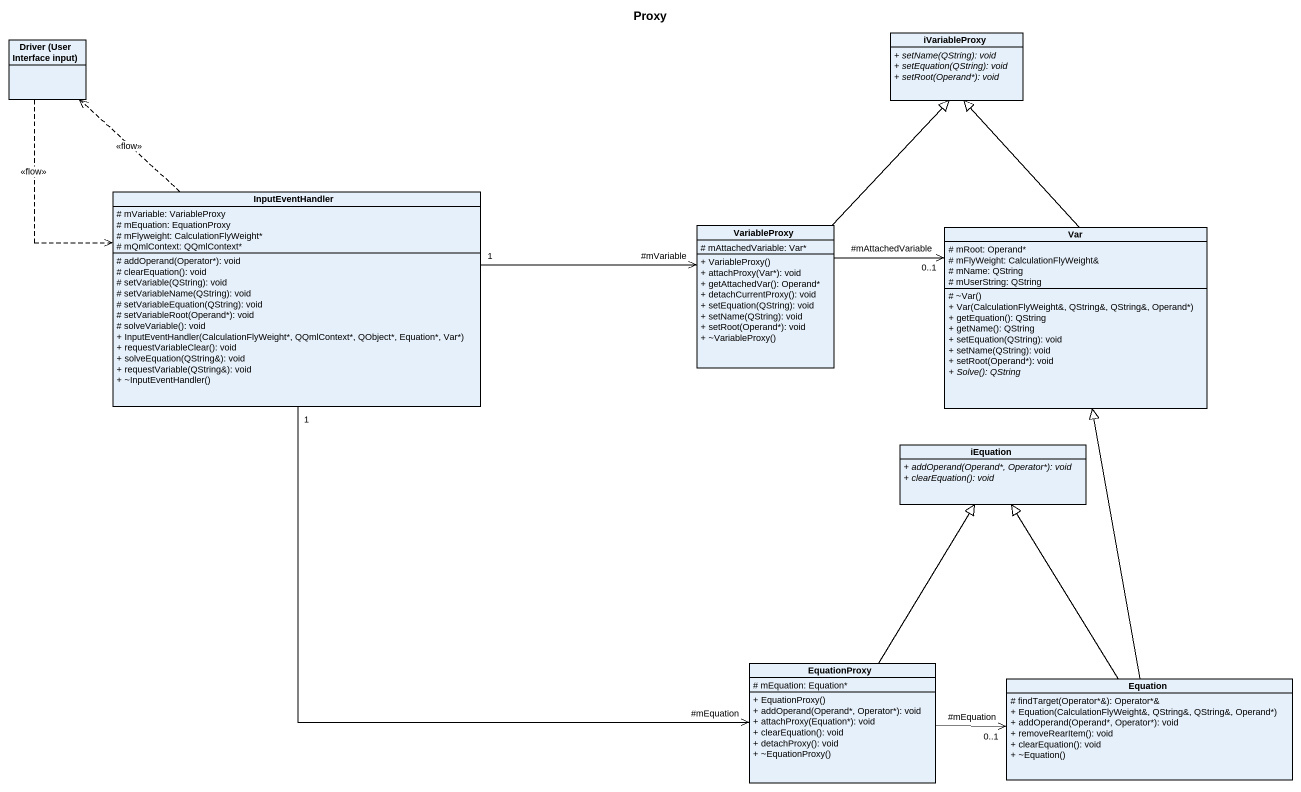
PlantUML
@startuml
title Proxy
hide circle
hide empty members
skinparam classAttributeIconSize 0
class iVariableProxy {
  {abstract} + setName(QString): void
  {abstract} + setEquation(QString): void
  {abstract} + setRoot(Operand*): void
}
class "Driver (User Interface input)" as Driver_User_Interface_input
class InputEventHandler {
  # mVariable: VariableProxy
  # mEquation: EquationProxy
  # mFlyweight: CalculationFlyWeight*
  # mQmlContext: QQmlContext*
  # addOperand(Operator*): void
  # clearEquation(): void
  # setVariable(QString): void
  # setVariableName(QString): void
  # setVariableEquation(QString): void
  # setVariableRoot(Operand*): void
  # solveVariable(): void
  + InputEventHandler(CalculationFlyWeight*, QQmlContext*, QObject*, Equation*, Var*)
  + requestVariableClear(): void
  + solveEquation(QString&): void
  + requestVariable(QString&): void
  + ~InputEventHandler()
}
class VariableProxy {
  # mAttachedVariable: Var*
  + VariableProxy()
  + attachProxy(Var*): void
  + getAttachedVar(): Operand*
  + detachCurrentProxy(): void
  + setEquation(QString): void
  + setName(QString): void
  + setRoot(Operand*): void
  + ~VariableProxy()
}
class Var {
  # mRoot: Operand*
  # mFlyWeight: CalculationFlyWeight&
  # mName: QString
  # mUserString: QString
  # ~Var()
  + Var(CalculationFlyWeight&, QString&, QString&, Operand*)
  + getEquation(): QString
  + getName(): QString
  + setEquation(QString): void
  + setName(QString): void
  + setRoot(Operand*): void
  {abstract} + Solve(): QString
}
class iEquation {
  {abstract} + addOperand(Operand*, Operator*): void
  {abstract} + clearEquation(): void
}
class EquationProxy {
  # mEquation: Equation*
  + EquationProxy()
  + addOperand(Operand*, Operator*): void
  + attachProxy(Equation*): void
  + clearEquation(): void
  + detachProxy(): void
  + ~EquationProxy()
}
class Equation {
  # findTarget(Operator*&): Operator*&
  + Equation(CalculationFlyWeight&, QString&, QString&, Operand*)
  + addOperand(Operand*, Operator*): void
  + removeRearItem(): void
  + clearEquation(): void
  + ~Equation()
}
Driver_User_Interface_input ..> InputEventHandler : <<flow>>
InputEventHandler .up.> Driver_User_Interface_input : <<flow>>
InputEventHandler "1" -right-> "#mVariable" VariableProxy
InputEventHandler "1" --> "#mEquation" EquationProxy
VariableProxy -up-|> iVariableProxy
VariableProxy -right-> "#mAttachedVariable\n0..1" Var
Var -up-|> iVariableProxy
EquationProxy -up-|> iEquation
EquationProxy -right-> "#mEquation\n0..1" Equation
Equation -up-|> Var
Equation -up-|> iEquation
@enduml
